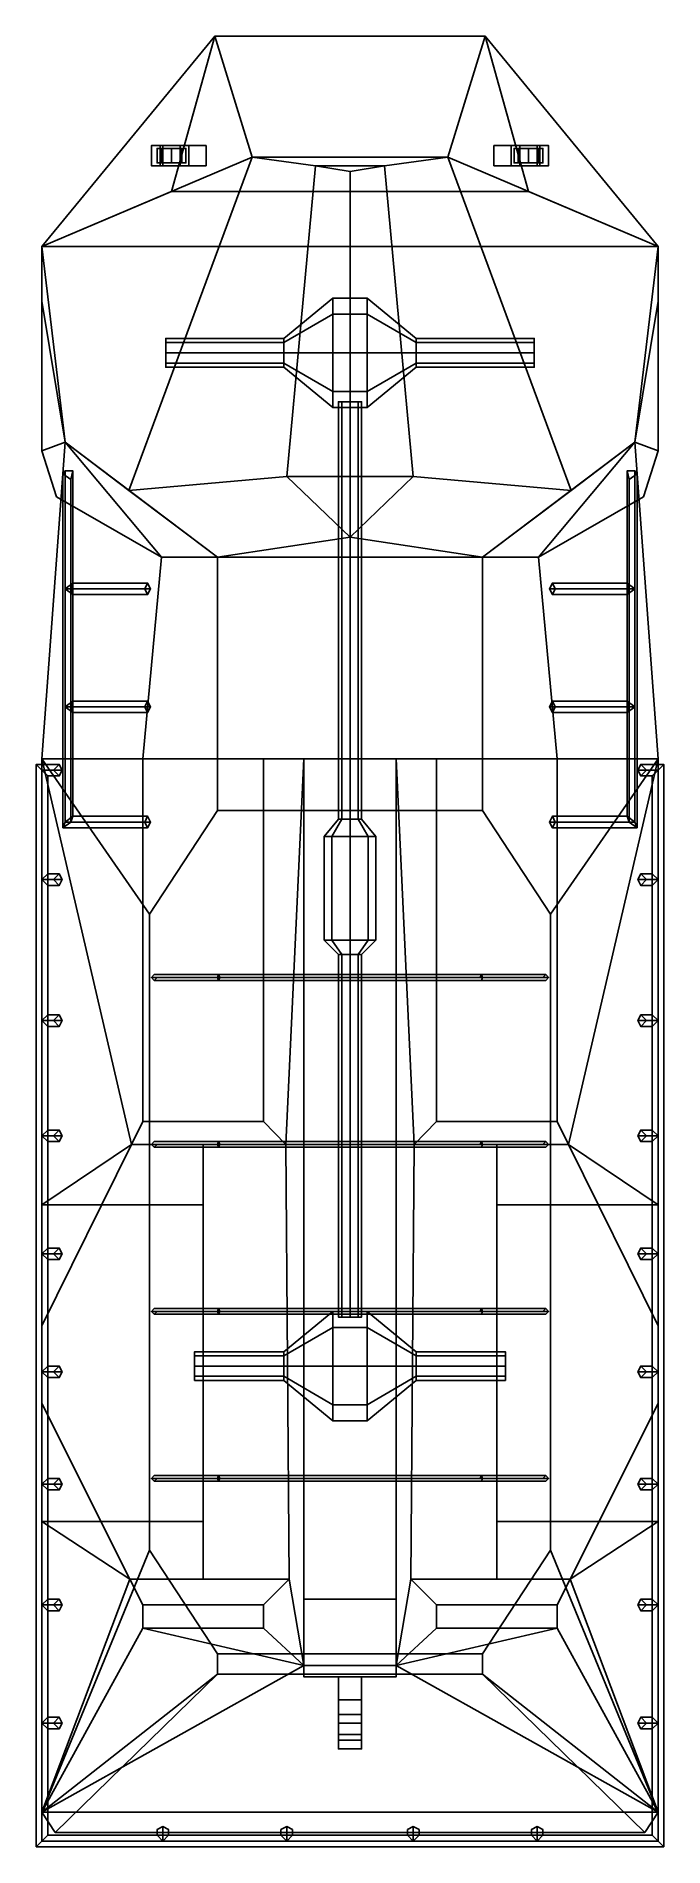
# Model space of a CAD drawing. Extents: x -1.09 to 1.09, y -3.43 to 2.86.
import ezdxf

# ---------------------------------------------------------------- set-up
doc = ezdxf.new("R2010")
doc.units = 0
doc.layers.get('0').update_dxf_attribs({"linetype": 'CONTINUOUS'})

msp = doc.modelspace()

# ---------------------------------------------------------------- linework, layer by layer
for points in [[(-1.07, 2.13, 0.69), (-1.07, 2.13, 0.69), (-0.34, 2.44, 1.55), (-0.47, 2.86, 0.81)], [(-0.62, 2.32, 0.42), (-1.07, 2.13, 0.64), (-1.07, 2.13, 0.69), (-0.47, 2.86, 0.81)], [(0.47, 2.86, 0.81), (0.62, 2.32, 0.42), (-0.62, 2.32, 0.42), (-0.47, 2.86, 0.81)], [(-0.47, 2.86, 0.81), (-0.34, 2.44, 1.55), (0.34, 2.44, 1.55), (0.47, 2.86, 0.81)], [(0.47, 2.86, 0.81), (0.34, 2.44, 1.55), (1.07, 2.13, 0.69)], [(1.07, 2.13, 0.69), (1.07, 2.13, 0.64), (0.62, 2.32, 0.42), (0.47, 2.86, 0.81)], [(-0.65, 2.41, 1.24), (-0.65, 2.48, 1.24), (-0.69, 2.48, 1.18), (-0.69, 2.41, 1.18)], [(-0.69, 2.41, 1.18), (-0.69, 2.48, 1.18), (-0.66, 2.48, 1.12), (-0.66, 2.41, 1.12)], [(-0.6554, 2.47, 1.2154), (-0.67, 2.47, 1.18), (-0.67, 2.42, 1.18), (-0.6554, 2.42, 1.2154)], [(-0.67, 2.47, 1.18), (-0.6554, 2.47, 1.1446), (-0.6554, 2.42, 1.1446), (-0.67, 2.42, 1.18)], [(-0.67, 2.47, 1.18), (-0.5846, 2.47, 1.1446), (-0.62, 2.47, 1.13), (-0.6554, 2.47, 1.1446)], [(-0.6554, 2.47, 1.2154), (-0.57, 2.47, 1.18), (-0.5846, 2.47, 1.1446), (-0.67, 2.47, 1.18)], [(-0.66, 2.41, 1.12), (-0.66, 2.48, 1.12), (-0.56, 2.48, 1.06), (-0.56, 2.41, 1.06)], [(-0.62, 2.47, 1.23), (-0.6554, 2.47, 1.2154), (-0.6554, 2.42, 1.2154), (-0.62, 2.42, 1.23)], [(-0.6554, 2.47, 1.1446), (-0.62, 2.47, 1.13), (-0.62, 2.42, 1.13), (-0.6554, 2.42, 1.1446)], [(-0.62, 2.47, 1.23), (-0.5846, 2.47, 1.2154), (-0.57, 2.47, 1.18), (-0.6554, 2.47, 1.2154)], [(-0.59, 2.41, 1.24), (-0.59, 2.48, 1.24), (-0.65, 2.48, 1.24), (-0.65, 2.41, 1.24)], [(-0.5846, 2.47, 1.2154), (-0.62, 2.47, 1.23), (-0.62, 2.42, 1.23), (-0.5846, 2.42, 1.2154)], [(-0.62, 2.47, 1.13), (-0.5846, 2.47, 1.1446), (-0.5846, 2.42, 1.1446), (-0.62, 2.42, 1.13)], [(-0.5, 2.41, 1.17), (-0.5, 2.48, 1.17), (-0.59, 2.48, 1.24), (-0.59, 2.41, 1.24)], [(-0.57, 2.47, 1.18), (-0.5846, 2.47, 1.2154), (-0.5846, 2.42, 1.2154), (-0.57, 2.42, 1.18)], [(-0.5846, 2.47, 1.1446), (-0.57, 2.47, 1.18), (-0.57, 2.42, 1.18), (-0.5846, 2.42, 1.1446)], [(0.5, 2.48, 1.17), (0.5, 2.41, 1.17), (0.59, 2.41, 1.24), (0.59, 2.48, 1.24)], [(0.66, 2.48, 1.12), (0.66, 2.41, 1.12), (0.56, 2.41, 1.06), (0.56, 2.48, 1.06)], [(0.5846, 2.47, 1.2154), (0.57, 2.47, 1.18), (0.57, 2.42, 1.18), (0.5846, 2.42, 1.2154)], [(0.57, 2.47, 1.18), (0.5846, 2.47, 1.1446), (0.5846, 2.42, 1.1446), (0.57, 2.42, 1.18)], [(0.57, 2.47, 1.18), (0.6554, 2.47, 1.1446), (0.62, 2.47, 1.13), (0.5846, 2.47, 1.1446)], [(0.5846, 2.47, 1.2154), (0.67, 2.47, 1.18), (0.6554, 2.47, 1.1446), (0.57, 2.47, 1.18)], [(0.62, 2.47, 1.23), (0.5846, 2.47, 1.2154), (0.5846, 2.42, 1.2154), (0.62, 2.42, 1.23)], [(0.5846, 2.47, 1.1446), (0.62, 2.47, 1.13), (0.62, 2.42, 1.13), (0.5846, 2.42, 1.1446)], [(0.62, 2.47, 1.23), (0.6554, 2.47, 1.2154), (0.67, 2.47, 1.18), (0.5846, 2.47, 1.2154)], [(0.59, 2.48, 1.24), (0.59, 2.41, 1.24), (0.65, 2.41, 1.24), (0.65, 2.48, 1.24)], [(0.6554, 2.47, 1.2154), (0.62, 2.47, 1.23), (0.62, 2.42, 1.23), (0.6554, 2.42, 1.2154)], [(0.62, 2.47, 1.13), (0.6554, 2.47, 1.1446), (0.6554, 2.42, 1.1446), (0.62, 2.42, 1.13)], [(0.65, 2.48, 1.24), (0.65, 2.41, 1.24), (0.69, 2.41, 1.18), (0.69, 2.48, 1.18)], [(0.67, 2.47, 1.18), (0.6554, 2.47, 1.2154), (0.6554, 2.42, 1.2154), (0.67, 2.42, 1.18)], [(0.6554, 2.47, 1.1446), (0.67, 2.47, 1.18), (0.67, 2.42, 1.18), (0.6554, 2.42, 1.1446)], [(0.69, 2.48, 1.18), (0.69, 2.41, 1.18), (0.66, 2.41, 1.12), (0.66, 2.48, 1.12)], [(-1.07, 2.13, 0.69), (-0.99, 1.45, 1.18), (-0.7677, 1.2823, 1.57), (-0.34, 2.44, 1.55)], [(-0.34, 2.44, 1.55), (-0.7677, 1.2823, 1.57), (-0.22, 1.33, 1.67), (-0.12, 2.41, 1.6)], [(-0.62, 2.42, 1.23), (-0.6554, 2.42, 1.2154), (-0.67, 2.42, 1.18), (-0.5846, 2.42, 1.2154)], [(-0.5846, 2.42, 1.2154), (-0.67, 2.42, 1.18), (-0.6554, 2.42, 1.1446), (-0.57, 2.42, 1.18)], [(-0.57, 2.42, 1.18), (-0.6554, 2.42, 1.1446), (-0.62, 2.42, 1.13), (-0.5846, 2.42, 1.1446)], [(-0.34, 2.44, 1.55), (-0.12, 2.41, 1.6), (0.12, 2.41, 1.6), (0.34, 2.44, 1.55)], [(-0.12, 2.41, 1.6), (-0.22, 1.33, 1.67), (0, 1.33, 1.73), (0, 2.39, 1.63)], [(-0.12, 2.41, 1.6), (0, 2.39, 1.63), (0, 2.39, 1.63), (0.12, 2.41, 1.6)], [(0, 1.33, 1.73), (0.22, 1.33, 1.67), (0.12, 2.41, 1.6), (0, 2.39, 1.63)], [(0.22, 1.33, 1.67), (0.7677, 1.2823, 1.57), (0.34, 2.44, 1.55), (0.12, 2.41, 1.6)], [(0.7677, 1.2823, 1.57), (0.99, 1.45, 1.18), (1.07, 2.13, 0.69), (0.34, 2.44, 1.55)], [(0.62, 2.42, 1.23), (0.5846, 2.42, 1.2154), (0.57, 2.42, 1.18), (0.6554, 2.42, 1.2154)], [(0.6554, 2.42, 1.2154), (0.57, 2.42, 1.18), (0.5846, 2.42, 1.1446), (0.67, 2.42, 1.18)], [(0.67, 2.42, 1.18), (0.5846, 2.42, 1.1446), (0.62, 2.42, 1.13), (0.6554, 2.42, 1.1446)], [(0.62, 2.32, 0.42), (1.07, 2.13, 0.64), (-1.07, 2.13, 0.64), (-0.62, 2.32, 0.42)], [(-1.07, 2.13, 0.69), (-1.07, 1.94, 0.76), (-0.99, 1.45, 1.18), (-1.07, 2.13, 0.69)], [(-1.07, 2.13, 0.69), (-1.07, 2.13, 0.64), (1.07, 2.13, 0.64), (1.07, 2.13, 0.69)], [(0.99, 1.45, 1.18), (1.07, 1.94, 0.76), (1.07, 2.13, 0.69)], [(-0.23, 1.7954, 0.3946), (-0.23, 1.81, 0.43), (-0.06, 1.95, 0.43), (-0.06, 1.8944, 0.2956)], [(-0.23, 1.81, 0.43), (-0.23, 1.7954, 0.4654), (-0.06, 1.8944, 0.5644), (-0.06, 1.95, 0.43)], [(0.06, 1.95, 0.43), (0.06, 1.8944, 0.2956), (-0.06, 1.8944, 0.2956), (-0.06, 1.95, 0.43)], [(0.06, 1.8944, 0.5644), (0.06, 1.95, 0.43), (-0.06, 1.95, 0.43), (-0.06, 1.8944, 0.5644)], [(0.23, 1.81, 0.43), (0.23, 1.7954, 0.3946), (0.06, 1.8944, 0.2956), (0.06, 1.95, 0.43)], [(0.23, 1.7954, 0.4654), (0.23, 1.81, 0.43), (0.06, 1.95, 0.43), (0.06, 1.8944, 0.5644)], [(-1.07, 1.94, 0.76), (-1.07, 1.42, 0.76), (-0.99, 1.45, 1.18), (-1.07, 1.94, 0.76)], [(-0.23, 1.7954, 0.4654), (-0.23, 1.76, 0.48), (-0.06, 1.76, 0.62), (-0.06, 1.8944, 0.5644)], [(-0.23, 1.76, 0.38), (-0.23, 1.7954, 0.3946), (-0.06, 1.8944, 0.2956), (-0.06, 1.76, 0.24)], [(0.06, 1.76, 0.62), (0.06, 1.8944, 0.5644), (-0.06, 1.8944, 0.5644), (-0.06, 1.76, 0.62)], [(0.06, 1.8944, 0.2956), (0.06, 1.76, 0.24), (-0.06, 1.76, 0.24), (-0.06, 1.8944, 0.2956)], [(0.23, 1.76, 0.48), (0.23, 1.7954, 0.4654), (0.06, 1.8944, 0.5644), (0.06, 1.76, 0.62)], [(0.23, 1.7954, 0.3946), (0.23, 1.76, 0.38), (0.06, 1.76, 0.24), (0.06, 1.8944, 0.2956)], [(0.99, 1.45, 1.18), (1.07, 1.42, 0.76), (1.07, 1.94, 0.76)], [(-0.23, 1.81, 0.43), (-0.23, 1.7954, 0.3946), (-0.64, 1.7954, 0.3946), (-0.64, 1.81, 0.43)], [(-0.23, 1.7954, 0.4654), (-0.23, 1.81, 0.43), (-0.64, 1.81, 0.43), (-0.64, 1.7954, 0.4654)], [(-0.23, 1.76, 0.48), (-0.23, 1.7954, 0.4654), (-0.64, 1.7954, 0.4654), (-0.64, 1.76, 0.48)], [(-0.23, 1.7954, 0.3946), (-0.23, 1.76, 0.38), (-0.64, 1.76, 0.38), (-0.64, 1.7954, 0.3946)], [(0.64, 1.7954, 0.4654), (0.64, 1.81, 0.43), (0.23, 1.81, 0.43), (0.23, 1.7954, 0.4654)], [(0.64, 1.81, 0.43), (0.64, 1.7954, 0.3946), (0.23, 1.7954, 0.3946), (0.23, 1.81, 0.43)], [(0.64, 1.76, 0.48), (0.64, 1.7954, 0.4654), (0.23, 1.7954, 0.4654), (0.23, 1.76, 0.48)], [(0.64, 1.7954, 0.3946), (0.64, 1.76, 0.38), (0.23, 1.76, 0.38), (0.23, 1.7954, 0.3946)], [(-0.23, 1.7246, 0.4654), (-0.23, 1.76, 0.48), (-0.64, 1.76, 0.48), (-0.64, 1.7246, 0.4654)], [(-0.23, 1.76, 0.38), (-0.23, 1.7246, 0.3946), (-0.64, 1.7246, 0.3946), (-0.64, 1.76, 0.38)], [(-0.23, 1.7246, 0.3946), (-0.23, 1.71, 0.43), (-0.64, 1.71, 0.43), (-0.64, 1.7246, 0.3946)], [(-0.23, 1.71, 0.43), (-0.23, 1.7246, 0.4654), (-0.64, 1.7246, 0.4654), (-0.64, 1.71, 0.43)], [(-0.23, 1.76, 0.48), (-0.23, 1.7246, 0.4654), (-0.06, 1.6256, 0.5644), (-0.06, 1.76, 0.62)], [(-0.23, 1.7246, 0.3946), (-0.23, 1.76, 0.38), (-0.06, 1.76, 0.24), (-0.06, 1.6256, 0.2956)], [(-0.23, 1.71, 0.43), (-0.23, 1.7246, 0.3946), (-0.06, 1.6256, 0.2956), (-0.06, 1.57, 0.43)], [(-0.23, 1.7246, 0.4654), (-0.23, 1.71, 0.43), (-0.06, 1.57, 0.43), (-0.06, 1.6256, 0.5644)], [(0.06, 1.6256, 0.5644), (0.06, 1.76, 0.62), (-0.06, 1.76, 0.62), (-0.06, 1.6256, 0.5644)], [(0.06, 1.76, 0.24), (0.06, 1.6256, 0.2956), (-0.06, 1.6256, 0.2956), (-0.06, 1.76, 0.24)], [(0.23, 1.7246, 0.4654), (0.23, 1.76, 0.48), (0.06, 1.76, 0.62), (0.06, 1.6256, 0.5644)], [(0.23, 1.76, 0.38), (0.23, 1.7246, 0.3946), (0.06, 1.6256, 0.2956), (0.06, 1.76, 0.24)], [(0.23, 1.7246, 0.3946), (0.23, 1.71, 0.43), (0.06, 1.57, 0.43), (0.06, 1.6256, 0.2956)], [(0.23, 1.71, 0.43), (0.23, 1.7246, 0.4654), (0.06, 1.6256, 0.5644), (0.06, 1.57, 0.43)], [(0.64, 1.7246, 0.4654), (0.64, 1.76, 0.48), (0.23, 1.76, 0.48), (0.23, 1.7246, 0.4654)], [(0.64, 1.76, 0.38), (0.64, 1.7246, 0.3946), (0.23, 1.7246, 0.3946), (0.23, 1.76, 0.38)], [(0.64, 1.71, 0.43), (0.64, 1.7246, 0.4654), (0.23, 1.7246, 0.4654), (0.23, 1.71, 0.43)], [(0.64, 1.7246, 0.3946), (0.64, 1.71, 0.43), (0.23, 1.71, 0.43), (0.23, 1.7246, 0.3946)], [(0.06, 1.6256, 0.2956), (0.06, 1.57, 0.43), (-0.06, 1.57, 0.43), (-0.06, 1.6256, 0.2956)], [(0.06, 1.57, 0.43), (0.06, 1.6256, 0.5644), (-0.06, 1.6256, 0.5644), (-0.06, 1.57, 0.43)], [(-0.04, 0.14, 0.52), (-0.0283, 0.14, 0.5483), (-0.0283, 1.59, 0.4583), (-0.04, 1.59, 0.43)], [(-0.0283, 0.14, 0.4917), (-0.04, 0.14, 0.52), (-0.04, 1.59, 0.43), (-0.0283, 1.59, 0.4017)], [(-0.0283, 0.14, 0.5483), (0, 0.14, 0.56), (0, 1.59, 0.47), (-0.0283, 1.59, 0.4583)], [(0, 0.14, 0.48), (-0.0283, 0.14, 0.4917), (-0.0283, 1.59, 0.4017), (0, 1.59, 0.39)], [(0, 0.14, 0.56), (0.0283, 0.14, 0.5483), (0.0283, 1.59, 0.4583), (0, 1.59, 0.47)], [(0.0283, 0.14, 0.4917), (0, 0.14, 0.48), (0, 1.59, 0.39), (0.0283, 1.59, 0.4017)], [(0.0283, 0.14, 0.5483), (0.04, 0.14, 0.52), (0.04, 1.59, 0.43), (0.0283, 1.59, 0.4583)], [(0.04, 0.14, 0.52), (0.0283, 0.14, 0.4917), (0.0283, 1.59, 0.4017), (0.04, 1.59, 0.43)], [(-0.6552, 1.05, 0.54), (-0.72, 0.35, 0.64), (-1.07, 0.35, 1.18), (-0.99, 1.45, 1.18)], [(-0.99, 1.45, 1.18), (-1.07, 0.35, 1.18), (-0.46, 0.35, 2.11), (-0.46, 1.05, 2.11)], [(-1.02, 1.26, 0.54), (-0.6552, 1.05, 0.54), (-0.99, 1.45, 1.18), (-1.07, 1.42, 0.76)], [(0.46, 0.35, 2.11), (1.07, 0.35, 1.18), (0.99, 1.45, 1.18), (0.46, 1.05, 2.11)], [(1.07, 0.35, 1.18), (0.72, 0.35, 0.64), (0.6552, 1.05, 0.54), (0.99, 1.45, 1.18)], [(0.99, 1.45, 1.18), (0.6552, 1.05, 0.54), (1.02, 1.26, 0.54), (1.07, 1.42, 0.76)], [(-0.99, 1.35, 0.7173), (-0.9973, 1.34, 0.69), (-0.9973, 0.11, 0.69), (-0.99, 0.13, 0.7173)], [(-0.9973, 1.34, 0.69), (-0.97, 1.32, 0.6827), (-0.97, 0.13, 0.6827), (-0.9973, 0.11, 0.69)], [(-0.9627, 1.35, 0.71), (-0.99, 1.35, 0.7173), (-0.99, 0.13, 0.7173), (-0.9627, 0.15, 0.71)], [(-0.97, 1.32, 0.6827), (-0.9627, 1.35, 0.71), (-0.9627, 0.15, 0.71), (-0.97, 0.13, 0.6827)], [(-0.7677, 1.2823, 1.57), (-0.46, 1.05, 2.11), (0, 1.12, 2.11), (-0.22, 1.33, 1.67)], [(-0.22, 1.33, 1.67), (0, 1.12, 2.11), (0, 1.12, 2.11), (0, 1.33, 1.73)], [(0, 1.12, 2.11), (0.46, 1.05, 2.11), (0.7677, 1.2823, 1.57), (0.22, 1.33, 1.67)], [(0, 1.12, 2.11), (0, 1.12, 2.11), (0.22, 1.33, 1.67), (0, 1.33, 1.73)], [(0.99, 1.35, 0.7173), (0.9627, 1.35, 0.71), (0.9627, 0.15, 0.71), (0.99, 0.13, 0.7173)], [(0.9627, 1.35, 0.71), (0.97, 1.32, 0.6827), (0.97, 0.13, 0.6827), (0.9627, 0.15, 0.71)], [(0.97, 1.32, 0.6827), (0.9973, 1.34, 0.69), (0.9973, 0.11, 0.69), (0.97, 0.13, 0.6827)], [(0.9973, 1.34, 0.69), (0.99, 1.35, 0.7173), (0.99, 0.13, 0.7173), (0.9973, 0.11, 0.69)], [(0, 1.12, 2.11), (-0.46, 1.05, 2.11), (0.46, 1.05, 2.11), (0, 1.12, 2.11)], [(0.6552, 1.05, 0.54), (0.72, 0.35, 0.64), (-0.72, 0.35, 0.64), (-0.6552, 1.05, 0.54)], [(-0.46, 1.05, 2.11), (-0.46, 0.35, 2.11), (0.46, 0.35, 2.11), (0.46, 1.05, 2.11)], [(-0.7129, 0.94, 0.8773), (-0.7029, 0.96, 0.86), (-0.9627, 0.96, 0.71), (-0.99, 0.94, 0.7173)], [(-0.7029, 0.96, 0.86), (-0.6929, 0.94, 0.8427), (-0.97, 0.94, 0.6827), (-0.9627, 0.96, 0.71)], [(0.6929, 0.94, 0.8427), (0.7029, 0.96, 0.86), (0.9627, 0.96, 0.71), (0.97, 0.94, 0.6827)], [(0.7029, 0.96, 0.86), (0.7129, 0.94, 0.8773), (0.99, 0.94, 0.7173), (0.9627, 0.96, 0.71)], [(-0.7029, 0.92, 0.86), (-0.7129, 0.94, 0.8773), (-0.99, 0.94, 0.7173), (-0.9627, 0.92, 0.71)], [(-0.6929, 0.94, 0.8427), (-0.7029, 0.92, 0.86), (-0.9627, 0.92, 0.71), (-0.97, 0.94, 0.6827)], [(0.7029, 0.92, 0.86), (0.6929, 0.94, 0.8427), (0.97, 0.94, 0.6827), (0.9627, 0.92, 0.71)], [(0.7129, 0.94, 0.8773), (0.7029, 0.92, 0.86), (0.9627, 0.92, 0.71), (0.99, 0.94, 0.7173)], [(-0.7129, 0.53, 0.8773), (-0.7029, 0.55, 0.86), (-0.9627, 0.55, 0.71), (-0.99, 0.53, 0.7173)], [(-0.7029, 0.51, 0.86), (-0.7129, 0.53, 0.8773), (-0.99, 0.53, 0.7173), (-0.9627, 0.51, 0.71)], [(-0.7029, 0.55, 0.86), (-0.6929, 0.53, 0.8427), (-0.97, 0.53, 0.6827), (-0.9627, 0.55, 0.71)], [(-0.6929, 0.53, 0.8427), (-0.7029, 0.51, 0.86), (-0.9627, 0.51, 0.71), (-0.97, 0.53, 0.6827)], [(0.6929, 0.53, 0.8427), (0.7029, 0.55, 0.86), (0.9627, 0.55, 0.71), (0.97, 0.53, 0.6827)], [(0.7029, 0.51, 0.86), (0.6929, 0.53, 0.8427), (0.97, 0.53, 0.6827), (0.9627, 0.51, 0.71)], [(0.7029, 0.55, 0.86), (0.7129, 0.53, 0.8773), (0.99, 0.53, 0.7173), (0.9627, 0.55, 0.71)], [(0.7129, 0.53, 0.8773), (0.7029, 0.51, 0.86), (0.9627, 0.51, 0.71), (0.99, 0.53, 0.7173)], [(-1.07, 0.31, 1.28), (-1.09, 0.33, 1.26), (-1.09, -3.43, 1.26), (-1.07, -3.41, 1.28)], [(-1.09, 0.33, 1.26), (-1.07, 0.31, 1.24), (-1.07, -3.41, 1.24), (-1.09, -3.43, 1.26)], [(-1.09, 0.33, 1.26), (-1.07, 0.31, 1.28), (-1, 0.31, 1.28), (-1.01, 0.33, 1.26)], [(-1.07, 0.31, 1.24), (-1.09, 0.33, 1.26), (-1.01, 0.33, 1.26), (-1.03, 0.31, 1.24)], [(-0.72, 0.35, 0.64), (-0.72, -0.91, 0.64), (-0.7594, -0.99, 0.7008), (-1.07, 0.35, 1.18)], [(-0.7594, -0.99, 0.7008), (-0.7594, -0.99, 0.7008), (-1.07, -1.62, 1.18), (-1.07, 0.35, 1.18)], [(-1.07, 0.35, 1.18), (-1.07, -3.31, 1.18), (-0.6961, -2.4, 1.75), (-0.6961, -0.19, 1.75)], [(-1.07, 0.35, 1.18), (-0.6961, -0.19, 1.75), (-0.46, 0.17, 2.11), (-0.46, 0.35, 2.11)], [(-0.3, 0.35, 0.64), (-0.3, -0.91, 0.64), (-0.72, -0.91, 0.64), (-0.72, 0.35, 0.64)], [(-0.46, 0.35, 2.11), (-0.46, 0.17, 2.11), (0.46, 0.17, 2.11), (0.46, 0.35, 2.11)], [(-0.16, 0.35, 0.75), (-0.2226, -0.99, 0.7008), (-0.3, -0.91, 0.64), (-0.3, 0.35, 0.64)], [(-0.16, 0.35, 0.75), (-0.16, -2.8004, 0.75), (-0.2116, -2.5, 0.7094), (-0.2226, -0.99, 0.7008)], [(0.16, 0.35, 0.75), (0.16, -2.8004, 0.75), (-0.16, -2.8004, 0.75), (-0.16, 0.35, 0.75)], [(0.3, 0.35, 0.64), (0.3, -0.91, 0.64), (0.2226, -0.99, 0.7008), (0.16, 0.35, 0.75)], [(0.2226, -0.99, 0.7008), (0.2116, -2.5, 0.7094), (0.16, -2.8004, 0.75), (0.16, 0.35, 0.75)], [(0.72, 0.35, 0.64), (0.72, -0.91, 0.64), (0.3, -0.91, 0.64), (0.3, 0.35, 0.64)], [(0.46, 0.17, 2.11), (0.6961, -0.19, 1.75), (1.07, 0.35, 1.18), (0.46, 0.35, 2.11)], [(0.6961, -2.4, 1.75), (1.07, -3.31, 1.18), (1.07, 0.35, 1.18), (0.6961, -0.19, 1.75)], [(0.7594, -0.99, 0.7008), (0.72, -0.91, 0.64), (0.72, 0.35, 0.64), (1.07, 0.35, 1.18)], [(1.07, -1.62, 1.18), (0.7594, -0.99, 0.7008), (0.7594, -0.99, 0.7008), (1.07, 0.35, 1.18)], [(1.07, 0.31, 1.28), (1.09, 0.33, 1.26), (1.01, 0.33, 1.26), (1, 0.31, 1.28)], [(1.09, 0.33, 1.26), (1.07, 0.31, 1.24), (1.03, 0.31, 1.24), (1.01, 0.33, 1.26)], [(1.09, 0.33, 1.26), (1.07, 0.31, 1.28), (1.07, -3.41, 1.28), (1.09, -3.43, 1.26)], [(1.07, 0.31, 1.24), (1.09, 0.33, 1.26), (1.09, -3.43, 1.26), (1.07, -3.41, 1.24)], [(-1.05, 0.29, 1.26), (-1.07, 0.31, 1.28), (-1.07, -3.41, 1.28), (-1.05, -3.39, 1.26)], [(-1.07, 0.31, 1.24), (-1.05, 0.29, 1.26), (-1.05, -3.39, 1.26), (-1.07, -3.41, 1.24)], [(-1.07, 0.31, 1.28), (-1.05, 0.29, 1.26), (-1.01, 0.29, 1.26), (-1, 0.31, 1.28)], [(-1.05, 0.29, 1.26), (-1.07, 0.31, 1.24), (-1.03, 0.31, 1.24), (-1.01, 0.29, 1.26)], [(1.05, 0.29, 1.26), (1.07, 0.31, 1.28), (1, 0.31, 1.28), (1.01, 0.29, 1.26)], [(1.07, 0.31, 1.24), (1.05, 0.29, 1.26), (1.01, 0.29, 1.26), (1.03, 0.31, 1.24)], [(1.07, 0.31, 1.28), (1.05, 0.29, 1.26), (1.05, -3.39, 1.26), (1.07, -3.41, 1.28)], [(1.05, 0.29, 1.26), (1.07, 0.31, 1.24), (1.07, -3.41, 1.24), (1.05, -3.39, 1.26)], [(-0.6929, 0.13, 0.8427), (-0.7029, 0.11, 0.86), (-0.9973, 0.11, 0.69), (-0.97, 0.13, 0.6827)], [(-0.7029, 0.11, 0.86), (-0.7129, 0.13, 0.8773), (-0.99, 0.13, 0.7173), (-0.9973, 0.11, 0.69)], [(-0.7129, 0.13, 0.8773), (-0.7029, 0.15, 0.86), (-0.9627, 0.15, 0.71), (-0.99, 0.13, 0.7173)], [(-0.7029, 0.15, 0.86), (-0.6929, 0.13, 0.8427), (-0.97, 0.13, 0.6827), (-0.9627, 0.15, 0.71)], [(-0.0283, 0.14, 0.5483), (-0.04, 0.14, 0.52), (-0.09, 0.08, 0.52), (-0.0636, 0.08, 0.5836)], [(-0.04, 0.14, 0.52), (-0.0283, 0.14, 0.4917), (-0.0636, 0.08, 0.4564), (-0.09, 0.08, 0.52)], [(0, 0.14, 0.56), (-0.0283, 0.14, 0.5483), (-0.0636, 0.08, 0.5836), (0, 0.08, 0.61)], [(-0.0283, 0.14, 0.4917), (0, 0.14, 0.48), (0, 0.08, 0.43), (-0.0636, 0.08, 0.4564)], [(0.0283, 0.14, 0.5483), (0, 0.14, 0.56), (0, 0.08, 0.61), (0.0636, 0.08, 0.5836)], [(0, 0.14, 0.48), (0.0283, 0.14, 0.4917), (0.0636, 0.08, 0.4564), (0, 0.08, 0.43)], [(0.04, 0.14, 0.52), (0.0283, 0.14, 0.5483), (0.0636, 0.08, 0.5836), (0.09, 0.08, 0.52)], [(0.0283, 0.14, 0.4917), (0.04, 0.14, 0.52), (0.09, 0.08, 0.52), (0.0636, 0.08, 0.4564)], [(0.6929, 0.13, 0.8427), (0.7029, 0.15, 0.86), (0.9627, 0.15, 0.71), (0.97, 0.13, 0.6827)], [(0.7029, 0.11, 0.86), (0.6929, 0.13, 0.8427), (0.97, 0.13, 0.6827), (0.9973, 0.11, 0.69)], [(0.7029, 0.15, 0.86), (0.7129, 0.13, 0.8773), (0.99, 0.13, 0.7173), (0.9627, 0.15, 0.71)], [(0.7129, 0.13, 0.8773), (0.7029, 0.11, 0.86), (0.9973, 0.11, 0.69), (0.99, 0.13, 0.7173)], [(-0.0636, 0.08, 0.5836), (-0.09, 0.08, 0.52), (-0.09, -0.28, 0.52), (-0.0636, -0.28, 0.5836)], [(-0.09, 0.08, 0.52), (-0.0636, 0.08, 0.4564), (-0.0636, -0.28, 0.4564), (-0.09, -0.28, 0.52)], [(0, 0.08, 0.61), (-0.0636, 0.08, 0.5836), (-0.0636, -0.28, 0.5836), (0, -0.28, 0.61)], [(-0.0636, 0.08, 0.4564), (0, 0.08, 0.43), (0, -0.28, 0.43), (-0.0636, -0.28, 0.4564)], [(0.0636, 0.08, 0.5836), (0, 0.08, 0.61), (0, -0.28, 0.61), (0.0636, -0.28, 0.5836)], [(0, 0.08, 0.43), (0.0636, 0.08, 0.4564), (0.0636, -0.28, 0.4564), (0, -0.28, 0.43)], [(0.09, 0.08, 0.52), (0.0636, 0.08, 0.5836), (0.0636, -0.28, 0.5836), (0.09, -0.28, 0.52)], [(0.0636, 0.08, 0.4564), (0.09, 0.08, 0.52), (0.09, -0.28, 0.52), (0.0636, -0.28, 0.4564)], [(-1.05, -0.05, 1.26), (-1.07, -0.07, 1.28), (-1, -0.07, 1.28), (-1.01, -0.05, 1.26)], [(-1.07, -0.07, 1.24), (-1.05, -0.05, 1.26), (-1.01, -0.05, 1.26), (-1.03, -0.07, 1.24)], [(1.07, -0.07, 1.28), (1.05, -0.05, 1.26), (1.01, -0.05, 1.26), (1, -0.07, 1.28)], [(1.05, -0.05, 1.26), (1.07, -0.07, 1.24), (1.03, -0.07, 1.24), (1.01, -0.05, 1.26)], [(-1.07, -0.07, 1.28), (-1.05, -0.09, 1.26), (-1.01, -0.09, 1.26), (-1, -0.07, 1.28)], [(-1.05, -0.09, 1.26), (-1.07, -0.07, 1.24), (-1.03, -0.07, 1.24), (-1.01, -0.09, 1.26)], [(1.05, -0.09, 1.26), (1.07, -0.07, 1.28), (1, -0.07, 1.28), (1.01, -0.09, 1.26)], [(1.07, -0.07, 1.24), (1.05, -0.09, 1.26), (1.01, -0.09, 1.26), (1.03, -0.07, 1.24)], [(-0.0283, -0.33, 0.4917), (-0.04, -0.33, 0.52), (-0.09, -0.28, 0.52), (-0.0636, -0.28, 0.4564)], [(-0.04, -0.33, 0.52), (-0.0283, -0.33, 0.5483), (-0.0636, -0.28, 0.5836), (-0.09, -0.28, 0.52)], [(0, -0.33, 0.48), (-0.0283, -0.33, 0.4917), (-0.0636, -0.28, 0.4564), (0, -0.28, 0.43)], [(-0.0283, -0.33, 0.5483), (0, -0.33, 0.56), (0, -0.28, 0.61), (-0.0636, -0.28, 0.5836)], [(0.0283, -0.33, 0.4917), (0, -0.33, 0.48), (0, -0.28, 0.43), (0.0636, -0.28, 0.4564)], [(0, -0.33, 0.56), (0.0283, -0.33, 0.5483), (0.0636, -0.28, 0.5836), (0, -0.28, 0.61)], [(0.04, -0.33, 0.52), (0.0283, -0.33, 0.4917), (0.0636, -0.28, 0.4564), (0.09, -0.28, 0.52)], [(0.0283, -0.33, 0.5483), (0.04, -0.33, 0.52), (0.09, -0.28, 0.52), (0.0636, -0.28, 0.5836)], [(-0.0283, -0.33, 0.5483), (-0.04, -0.33, 0.52), (-0.04, -1.59, 0.43), (-0.0283, -1.59, 0.4583)], [(-0.04, -0.33, 0.52), (-0.0283, -0.33, 0.4917), (-0.0283, -1.59, 0.4017), (-0.04, -1.59, 0.43)], [(0, -0.33, 0.56), (-0.0283, -0.33, 0.5483), (-0.0283, -1.59, 0.4583), (0, -1.59, 0.47)], [(-0.0283, -0.33, 0.4917), (0, -0.33, 0.48), (0, -1.59, 0.39), (-0.0283, -1.59, 0.4017)], [(0.0283, -0.33, 0.5483), (0, -0.33, 0.56), (0, -1.59, 0.47), (0.0283, -1.59, 0.4583)], [(0, -0.33, 0.48), (0.0283, -0.33, 0.4917), (0.0283, -1.59, 0.4017), (0, -1.59, 0.39)], [(0.04, -0.33, 0.52), (0.0283, -0.33, 0.5483), (0.0283, -1.59, 0.4583), (0.04, -1.59, 0.43)], [(0.0283, -0.33, 0.4917), (0.04, -0.33, 0.52), (0.04, -1.59, 0.43), (0.0283, -1.59, 0.4017)], [(-1.05, -0.54, 1.26), (-1.07, -0.56, 1.28), (-1, -0.56, 1.28), (-1.01, -0.54, 1.26)], [(-1.07, -0.56, 1.24), (-1.05, -0.54, 1.26), (-1.01, -0.54, 1.26), (-1.03, -0.56, 1.24)], [(-1.07, -0.56, 1.28), (-1.05, -0.58, 1.26), (-1.01, -0.58, 1.26), (-1, -0.56, 1.28)], [(-1.05, -0.58, 1.26), (-1.07, -0.56, 1.24), (-1.03, -0.56, 1.24), (-1.01, -0.58, 1.26)], [(1.07, -0.56, 1.28), (1.05, -0.54, 1.26), (1.01, -0.54, 1.26), (1, -0.56, 1.28)], [(1.05, -0.58, 1.26), (1.07, -0.56, 1.28), (1, -0.56, 1.28), (1.01, -0.58, 1.26)], [(1.05, -0.54, 1.26), (1.07, -0.56, 1.24), (1.03, -0.56, 1.24), (1.01, -0.54, 1.26)], [(1.07, -0.56, 1.24), (1.05, -0.58, 1.26), (1.01, -0.58, 1.26), (1.03, -0.56, 1.24)], [(-1.05, -0.94, 1.26), (-1.07, -0.96, 1.28), (-1, -0.96, 1.28), (-1.01, -0.94, 1.26)], [(-1.07, -0.96, 1.24), (-1.05, -0.94, 1.26), (-1.01, -0.94, 1.26), (-1.03, -0.96, 1.24)], [(-0.7594, -0.99, 0.7008), (-0.72, -0.91, 0.64), (-0.3, -0.91, 0.64), (-0.2226, -0.99, 0.7008)], [(0.2226, -0.99, 0.7008), (0.3, -0.91, 0.64), (0.72, -0.91, 0.64), (0.7594, -0.99, 0.7008)], [(1.07, -0.96, 1.28), (1.05, -0.94, 1.26), (1.01, -0.94, 1.26), (1, -0.96, 1.28)], [(1.05, -0.94, 1.26), (1.07, -0.96, 1.24), (1.03, -0.96, 1.24), (1.01, -0.94, 1.26)], [(-1.07, -0.96, 1.28), (-1.05, -0.98, 1.26), (-1.01, -0.98, 1.26), (-1, -0.96, 1.28)], [(-1.05, -0.98, 1.26), (-1.07, -0.96, 1.24), (-1.03, -0.96, 1.24), (-1.01, -0.98, 1.26)], [(-0.7594, -0.99, 0.7008), (-1.07, -1.2, 0.49), (-1.07, -1.62, 1.18)], [(-0.51, -0.99, 0.7008), (-0.51, -1.2, 0.49), (-1.07, -1.2, 0.49), (-0.7594, -0.99, 0.7008)], [(-0.2226, -0.99, 0.7008), (-0.2116, -2.5, 0.7094), (-0.51, -2.5, 0.7095), (-0.51, -0.99, 0.7008)], [(0.51, -0.99, 0.7008), (0.51, -2.5, 0.7094), (0.2116, -2.5, 0.7094), (0.2226, -0.99, 0.7008)], [(0.7594, -0.99, 0.7008), (1.07, -1.2, 0.49), (0.51, -1.2, 0.49), (0.51, -0.99, 0.7008)], [(1.07, -1.62, 1.18), (1.07, -1.2, 0.49), (0.7594, -0.99, 0.7008), (1.07, -1.62, 1.18)], [(1.05, -0.98, 1.26), (1.07, -0.96, 1.28), (1, -0.96, 1.28), (1.01, -0.98, 1.26)], [(1.07, -0.96, 1.24), (1.05, -0.98, 1.26), (1.01, -0.98, 1.26), (1.03, -0.96, 1.24)], [(-1.07, -1.2, 0.49), (-1.07, -2.3, 0.49), (-1.07, -1.89, 1.18), (-1.07, -1.62, 1.18)], [(1.07, -1.89, 1.18), (1.07, -2.3, 0.49), (1.07, -1.2, 0.49), (1.07, -1.62, 1.18)], [(-1.07, -1.37, 1.24), (-1.05, -1.35, 1.26), (-1.01, -1.35, 1.26), (-1.03, -1.37, 1.24)], [(-1.05, -1.35, 1.26), (-1.07, -1.37, 1.28), (-1, -1.37, 1.28), (-1.01, -1.35, 1.26)], [(-1.05, -1.39, 1.26), (-1.07, -1.37, 1.24), (-1.03, -1.37, 1.24), (-1.01, -1.39, 1.26)], [(-1.07, -1.37, 1.28), (-1.05, -1.39, 1.26), (-1.01, -1.39, 1.26), (-1, -1.37, 1.28)], [(1.07, -1.37, 1.28), (1.05, -1.35, 1.26), (1.01, -1.35, 1.26), (1, -1.37, 1.28)], [(1.05, -1.39, 1.26), (1.07, -1.37, 1.28), (1, -1.37, 1.28), (1.01, -1.39, 1.26)], [(1.05, -1.35, 1.26), (1.07, -1.37, 1.24), (1.03, -1.37, 1.24), (1.01, -1.35, 1.26)], [(1.07, -1.37, 1.24), (1.05, -1.39, 1.26), (1.01, -1.39, 1.26), (1.03, -1.37, 1.24)], [(-0.23, -1.71, 0.43), (-0.23, -1.7246, 0.4654), (-0.06, -1.6256, 0.5644), (-0.06, -1.57, 0.43)], [(-0.23, -1.7246, 0.3946), (-0.23, -1.71, 0.43), (-0.06, -1.57, 0.43), (-0.06, -1.6256, 0.2956)], [(0.06, -1.6256, 0.5644), (0.06, -1.57, 0.43), (-0.06, -1.57, 0.43), (-0.06, -1.6256, 0.5644)], [(0.06, -1.57, 0.43), (0.06, -1.6256, 0.2956), (-0.06, -1.6256, 0.2956), (-0.06, -1.57, 0.43)], [(0.23, -1.7246, 0.4654), (0.23, -1.71, 0.43), (0.06, -1.57, 0.43), (0.06, -1.6256, 0.5644)], [(0.23, -1.71, 0.43), (0.23, -1.7246, 0.3946), (0.06, -1.6256, 0.2956), (0.06, -1.57, 0.43)], [(-0.23, -1.7246, 0.4654), (-0.23, -1.76, 0.48), (-0.06, -1.76, 0.62), (-0.06, -1.6256, 0.5644)], [(-0.23, -1.76, 0.38), (-0.23, -1.7246, 0.3946), (-0.06, -1.6256, 0.2956), (-0.06, -1.76, 0.24)], [(0.06, -1.76, 0.62), (0.06, -1.6256, 0.5644), (-0.06, -1.6256, 0.5644), (-0.06, -1.76, 0.62)], [(0.06, -1.6256, 0.2956), (0.06, -1.76, 0.24), (-0.06, -1.76, 0.24), (-0.06, -1.6256, 0.2956)], [(0.23, -1.76, 0.48), (0.23, -1.7246, 0.4654), (0.06, -1.6256, 0.5644), (0.06, -1.76, 0.62)], [(0.23, -1.7246, 0.3946), (0.23, -1.76, 0.38), (0.06, -1.76, 0.24), (0.06, -1.6256, 0.2956)], [(-1.05, -1.76, 1.26), (-1.07, -1.78, 1.28), (-1, -1.78, 1.28), (-1.01, -1.76, 1.26)], [(-1.07, -1.78, 1.24), (-1.05, -1.76, 1.26), (-1.01, -1.76, 1.26), (-1.03, -1.78, 1.24)], [(-0.23, -1.7246, 0.4654), (-0.23, -1.71, 0.43), (-0.54, -1.71, 0.43), (-0.54, -1.7246, 0.4654)], [(-0.23, -1.71, 0.43), (-0.23, -1.7246, 0.3946), (-0.54, -1.7246, 0.3946), (-0.54, -1.71, 0.43)], [(-0.23, -1.76, 0.48), (-0.23, -1.7246, 0.4654), (-0.54, -1.7246, 0.4654), (-0.54, -1.76, 0.48)], [(-0.23, -1.7246, 0.3946), (-0.23, -1.76, 0.38), (-0.54, -1.76, 0.38), (-0.54, -1.7246, 0.3946)], [(-0.23, -1.7954, 0.4654), (-0.23, -1.76, 0.48), (-0.54, -1.76, 0.48), (-0.54, -1.7954, 0.4654)], [(-0.23, -1.76, 0.38), (-0.23, -1.7954, 0.3946), (-0.54, -1.7954, 0.3946), (-0.54, -1.76, 0.38)], [(-0.23, -1.76, 0.48), (-0.23, -1.7954, 0.4654), (-0.06, -1.8944, 0.5644), (-0.06, -1.76, 0.62)], [(-0.23, -1.7954, 0.3946), (-0.23, -1.76, 0.38), (-0.06, -1.76, 0.24), (-0.06, -1.8944, 0.2956)], [(0.06, -1.8944, 0.5644), (0.06, -1.76, 0.62), (-0.06, -1.76, 0.62), (-0.06, -1.8944, 0.5644)], [(0.06, -1.76, 0.24), (0.06, -1.8944, 0.2956), (-0.06, -1.8944, 0.2956), (-0.06, -1.76, 0.24)], [(0.23, -1.7954, 0.4654), (0.23, -1.76, 0.48), (0.06, -1.76, 0.62), (0.06, -1.8944, 0.5644)], [(0.23, -1.76, 0.38), (0.23, -1.7954, 0.3946), (0.06, -1.8944, 0.2956), (0.06, -1.76, 0.24)], [(0.23, -1.71, 0.43), (0.23, -1.7246, 0.4654), (0.54, -1.7246, 0.4654), (0.54, -1.71, 0.43)], [(0.23, -1.7246, 0.3946), (0.23, -1.71, 0.43), (0.54, -1.71, 0.43), (0.54, -1.7246, 0.3946)], [(0.23, -1.7246, 0.4654), (0.23, -1.76, 0.48), (0.54, -1.76, 0.48), (0.54, -1.7246, 0.4654)], [(0.23, -1.76, 0.38), (0.23, -1.7246, 0.3946), (0.54, -1.7246, 0.3946), (0.54, -1.76, 0.38)], [(0.23, -1.76, 0.48), (0.23, -1.7954, 0.4654), (0.54, -1.7954, 0.4654), (0.54, -1.76, 0.48)], [(0.23, -1.7954, 0.3946), (0.23, -1.76, 0.38), (0.54, -1.76, 0.38), (0.54, -1.7954, 0.3946)], [(1.07, -1.78, 1.28), (1.05, -1.76, 1.26), (1.01, -1.76, 1.26), (1, -1.78, 1.28)], [(1.05, -1.76, 1.26), (1.07, -1.78, 1.24), (1.03, -1.78, 1.24), (1.01, -1.76, 1.26)], [(-1.07, -1.78, 1.28), (-1.05, -1.8, 1.26), (-1.01, -1.8, 1.26), (-1, -1.78, 1.28)], [(-1.05, -1.8, 1.26), (-1.07, -1.78, 1.24), (-1.03, -1.78, 1.24), (-1.01, -1.8, 1.26)], [(-0.23, -1.81, 0.43), (-0.23, -1.7954, 0.4654), (-0.54, -1.7954, 0.4654), (-0.54, -1.81, 0.43)], [(-0.23, -1.7954, 0.3946), (-0.23, -1.81, 0.43), (-0.54, -1.81, 0.43), (-0.54, -1.7954, 0.3946)], [(-0.23, -1.7954, 0.4654), (-0.23, -1.81, 0.43), (-0.06, -1.95, 0.43), (-0.06, -1.8944, 0.5644)], [(-0.23, -1.81, 0.43), (-0.23, -1.7954, 0.3946), (-0.06, -1.8944, 0.2956), (-0.06, -1.95, 0.43)], [(0.23, -1.81, 0.43), (0.23, -1.7954, 0.4654), (0.06, -1.8944, 0.5644), (0.06, -1.95, 0.43)], [(0.23, -1.7954, 0.3946), (0.23, -1.81, 0.43), (0.06, -1.95, 0.43), (0.06, -1.8944, 0.2956)], [(0.23, -1.7954, 0.4654), (0.23, -1.81, 0.43), (0.54, -1.81, 0.43), (0.54, -1.7954, 0.4654)], [(0.23, -1.81, 0.43), (0.23, -1.7954, 0.3946), (0.54, -1.7954, 0.3946), (0.54, -1.81, 0.43)], [(1.05, -1.8, 1.26), (1.07, -1.78, 1.28), (1, -1.78, 1.28), (1.01, -1.8, 1.26)], [(1.07, -1.78, 1.24), (1.05, -1.8, 1.26), (1.01, -1.8, 1.26), (1.03, -1.78, 1.24)], [(-0.765, -2.5, 0.7094), (-0.765, -2.5, 0.7094), (-1.07, -3.31, 1.18), (-1.07, -1.89, 1.18)], [(-1.07, -2.3, 0.49), (-0.765, -2.5, 0.7094), (-1.07, -1.89, 1.18)], [(0.06, -1.95, 0.43), (0.06, -1.8944, 0.5644), (-0.06, -1.8944, 0.5644), (-0.06, -1.95, 0.43)], [(0.06, -1.8944, 0.2956), (0.06, -1.95, 0.43), (-0.06, -1.95, 0.43), (-0.06, -1.8944, 0.2956)], [(1.07, -3.31, 1.18), (0.765, -2.5, 0.7094), (0.765, -2.5, 0.7094), (1.07, -1.89, 1.18)], [(1.07, -1.89, 1.18), (0.765, -2.5, 0.7094), (1.07, -2.3, 0.49), (1.07, -1.89, 1.18)], [(-1.07, -2.17, 1.24), (-1.05, -2.15, 1.26), (-1.01, -2.15, 1.26), (-1.03, -2.17, 1.24)], [(-1.05, -2.15, 1.26), (-1.07, -2.17, 1.28), (-1, -2.17, 1.28), (-1.01, -2.15, 1.26)], [(-1.05, -2.19, 1.26), (-1.07, -2.17, 1.24), (-1.03, -2.17, 1.24), (-1.01, -2.19, 1.26)], [(-1.07, -2.17, 1.28), (-1.05, -2.19, 1.26), (-1.01, -2.19, 1.26), (-1, -2.17, 1.28)], [(1.07, -2.17, 1.28), (1.05, -2.15, 1.26), (1.01, -2.15, 1.26), (1, -2.17, 1.28)], [(1.05, -2.19, 1.26), (1.07, -2.17, 1.28), (1, -2.17, 1.28), (1.01, -2.19, 1.26)], [(1.05, -2.15, 1.26), (1.07, -2.17, 1.24), (1.03, -2.17, 1.24), (1.01, -2.15, 1.26)], [(1.07, -2.17, 1.24), (1.05, -2.19, 1.26), (1.01, -2.19, 1.26), (1.03, -2.17, 1.24)], [(-0.51, -2.3, 0.49), (-0.51, -2.5, 0.7095), (-0.765, -2.5, 0.7094), (-1.07, -2.3, 0.49)], [(1.07, -2.3, 0.49), (0.765, -2.5, 0.7094), (0.51, -2.5, 0.7094), (0.51, -2.3, 0.49)], [(-0.6961, -2.4, 1.75), (-1.07, -3.31, 1.18), (-0.46, -2.83, 2.11), (-0.46, -2.76, 2.11)], [(0.46, -2.83, 2.11), (1.07, -3.31, 1.18), (0.6961, -2.4, 1.75), (0.46, -2.76, 2.11)], [(-0.72, -2.59, 0.64), (-0.72, -2.67, 0.64), (-1.07, -3.31, 1.18), (-0.765, -2.5, 0.7094)], [(-0.2116, -2.5, 0.7094), (-0.3, -2.59, 0.64), (-0.72, -2.59, 0.64), (-0.765, -2.5, 0.7094)], [(-0.2116, -2.5, 0.7094), (-0.16, -2.8004, 0.75), (-0.3, -2.67, 0.64), (-0.3, -2.59, 0.64)], [(0.3, -2.59, 0.64), (0.3, -2.67, 0.64), (0.16, -2.8004, 0.75), (0.2116, -2.5, 0.7094)], [(0.765, -2.5, 0.7094), (0.72, -2.59, 0.64), (0.3, -2.59, 0.64), (0.2116, -2.5, 0.7094)], [(1.07, -3.31, 1.18), (0.72, -2.67, 0.64), (0.72, -2.59, 0.64), (0.765, -2.5, 0.7094)], [(-1.05, -2.57, 1.26), (-1.07, -2.59, 1.28), (-1, -2.59, 1.28), (-1.01, -2.57, 1.26)], [(-1.07, -2.59, 1.24), (-1.05, -2.57, 1.26), (-1.01, -2.57, 1.26), (-1.03, -2.59, 1.24)], [(-0.16, -2.57, 0.62), (-0.16, -2.84, 0.62), (-0.16, -2.84, 0.75), (-0.16, -2.57, 0.75)], [(0.16, -2.57, 0.75), (0.16, -2.57, 0.62), (-0.16, -2.57, 0.62), (-0.16, -2.57, 0.75)], [(0.16, -2.57, 0.62), (0.16, -2.84, 0.62), (-0.16, -2.84, 0.62), (-0.16, -2.57, 0.62)], [(0.16, -2.84, 0.75), (0.16, -2.84, 0.62), (0.16, -2.57, 0.62), (0.16, -2.57, 0.75)], [(1.07, -2.59, 1.28), (1.05, -2.57, 1.26), (1.01, -2.57, 1.26), (1, -2.59, 1.28)], [(1.05, -2.57, 1.26), (1.07, -2.59, 1.24), (1.03, -2.59, 1.24), (1.01, -2.57, 1.26)], [(-1.07, -2.59, 1.28), (-1.05, -2.61, 1.26), (-1.01, -2.61, 1.26), (-1, -2.59, 1.28)], [(-1.05, -2.61, 1.26), (-1.07, -2.59, 1.24), (-1.03, -2.59, 1.24), (-1.01, -2.61, 1.26)], [(-0.3, -2.59, 0.64), (-0.3, -2.67, 0.64), (-0.72, -2.67, 0.64), (-0.72, -2.59, 0.64)], [(0.72, -2.59, 0.64), (0.72, -2.67, 0.64), (0.3, -2.67, 0.64), (0.3, -2.59, 0.64)], [(1.05, -2.61, 1.26), (1.07, -2.59, 1.28), (1, -2.59, 1.28), (1.01, -2.61, 1.26)], [(1.07, -2.59, 1.24), (1.05, -2.61, 1.26), (1.01, -2.61, 1.26), (1.03, -2.59, 1.24)], [(-0.72, -2.67, 0.64), (-0.3, -2.67, 0.64), (-0.16, -2.8004, 0.75)], [(0.16, -2.8004, 0.75), (0.72, -2.67, 0.64), (0.72, -2.67, 0.64), (1.07, -3.31, 1.18)], [(0.16, -2.8004, 0.75), (0.3, -2.67, 0.64), (0.3, -2.67, 0.64), (0.72, -2.67, 0.64)], [(-0.46, -2.76, 2.11), (-0.46, -2.83, 2.11), (0.46, -2.83, 2.11), (0.46, -2.76, 2.11)], [(-1.07, -3.31, 1.18), (-0.16, -2.8004, 0.75), (0.16, -2.8004, 0.75), (1.07, -3.31, 1.18)], [(-1.0241, -3.38, 1.25), (-0.46, -2.83, 2.11), (-0.46, -2.83, 2.11), (-1.07, -3.31, 1.18)], [(1.0241, -3.38, 1.25), (0.46, -2.83, 2.11), (-0.46, -2.83, 2.11), (-1.0241, -3.38, 1.25)], [(-0.16, -2.8004, 0.75), (-0.16, -2.84, 0.75), (0.16, -2.84, 0.75), (0.16, -2.8004, 0.75)], [(1.07, -3.31, 1.18), (0.46, -2.83, 2.11), (0.46, -2.83, 2.11), (1.0241, -3.38, 1.25)], [(-0.16, -2.84, 0.75), (-0.16, -2.84, 0.62), (-0.04, -2.84, 0.62), (-0.04, -2.84, 0.75)], [(-0.04, -2.84, 0.62), (-0.04, -2.92, 0.62), (-0.04, -2.92, 0.75), (-0.04, -2.84, 0.75)], [(0.04, -2.84, 0.62), (0.04, -2.92, 0.62), (-0.04, -2.92, 0.62), (-0.04, -2.84, 0.62)], [(-0.04, -2.84, 0.75), (-0.04, -2.92, 0.75), (0.04, -2.92, 0.75), (0.04, -2.84, 0.75)], [(0.04, -2.92, 0.75), (0.04, -2.92, 0.62), (0.04, -2.84, 0.62), (0.04, -2.84, 0.75)], [(0.04, -2.84, 0.75), (0.04, -2.84, 0.62), (0.16, -2.84, 0.62), (0.16, -2.84, 0.75)], [(-0.04, -2.92, 0.62), (-0.04, -3, 0.57), (-0.04, -3, 0.63), (-0.04, -2.97, 0.68)], [(0.04, -2.92, 0.62), (0.04, -3, 0.57), (-0.04, -3, 0.57), (-0.04, -2.92, 0.62)], [(-0.04, -2.92, 0.75), (-0.04, -2.92, 0.62), (-0.04, -2.97, 0.68), (-0.04, -2.97, 0.7)], [(-0.04, -2.97, 0.77), (-0.04, -2.92, 0.75), (-0.04, -2.97, 0.7), (-0.04, -3, 0.72)], [(0.04, -2.97, 0.77), (0.04, -2.92, 0.75), (-0.04, -2.92, 0.75), (-0.04, -2.97, 0.77)], [(0.04, -3, 0.63), (0.04, -3, 0.57), (0.04, -2.92, 0.62), (0.04, -2.97, 0.68)], [(0.04, -2.97, 0.68), (0.04, -2.92, 0.62), (0.04, -2.92, 0.75), (0.04, -2.97, 0.7)], [(0.04, -2.97, 0.7), (0.04, -2.92, 0.75), (0.04, -2.97, 0.77), (0.04, -3, 0.72)], [(-1.07, -3, 1.24), (-1.05, -2.98, 1.26), (-1.01, -2.98, 1.26), (-1.03, -3, 1.24)], [(-1.05, -2.98, 1.26), (-1.07, -3, 1.28), (-1, -3, 1.28), (-1.01, -2.98, 1.26)], [(-1.05, -3.02, 1.26), (-1.07, -3, 1.24), (-1.03, -3, 1.24), (-1.01, -3.02, 1.26)], [(-1.07, -3, 1.28), (-1.05, -3.02, 1.26), (-1.01, -3.02, 1.26), (-1, -3, 1.28)], [(-0.04, -2.97, 0.68), (-0.04, -3, 0.63), (0.04, -3, 0.63), (0.04, -2.97, 0.68)], [(-0.04, -2.97, 0.7), (-0.04, -2.97, 0.68), (0.04, -2.97, 0.68), (0.04, -2.97, 0.7)], [(0.04, -3, 0.72), (0.04, -2.97, 0.77), (-0.04, -2.97, 0.77), (-0.04, -3, 0.72)], [(-0.04, -3, 0.72), (-0.04, -2.97, 0.7), (0.04, -2.97, 0.7), (0.04, -3, 0.72)], [(-0.04, -3, 0.57), (-0.04, -3.04, 0.57), (-0.04, -3.04, 0.63), (-0.04, -3, 0.63)], [(0.04, -3, 0.57), (0.04, -3.04, 0.57), (-0.04, -3.04, 0.57), (-0.04, -3, 0.57)], [(-0.04, -3, 0.63), (-0.04, -3.04, 0.63), (0.04, -3.04, 0.63), (0.04, -3, 0.63)], [(0.04, -3.04, 0.63), (0.04, -3.04, 0.57), (0.04, -3, 0.57), (0.04, -3, 0.63)], [(1.07, -3, 1.28), (1.05, -2.98, 1.26), (1.01, -2.98, 1.26), (1, -3, 1.28)], [(1.05, -3.02, 1.26), (1.07, -3, 1.28), (1, -3, 1.28), (1.01, -3.02, 1.26)], [(1.05, -2.98, 1.26), (1.07, -3, 1.24), (1.03, -3, 1.24), (1.01, -2.98, 1.26)], [(1.07, -3, 1.24), (1.05, -3.02, 1.26), (1.01, -3.02, 1.26), (1.03, -3, 1.24)], [(-0.04, -3.04, 0.57), (-0.04, -3.09, 0.64), (-0.04, -3.06, 0.66), (-0.04, -3.04, 0.63)], [(-0.04, -3.04, 0.63), (-0.04, -3.06, 0.66), (0.04, -3.06, 0.66), (0.04, -3.04, 0.63)], [(0.04, -3.04, 0.57), (0.04, -3.09, 0.64), (-0.04, -3.09, 0.64), (-0.04, -3.04, 0.57)], [(-0.04, -3.06, 0.72), (-0.04, -3.09, 0.71), (0.04, -3.09, 0.71), (0.04, -3.06, 0.72)], [(-0.04, -3.09, 0.64), (-0.04, -3.09, 0.71), (-0.04, -3.06, 0.72), (-0.04, -3.06, 0.66)], [(-0.04, -3.06, 0.66), (-0.04, -3.06, 0.72), (0.04, -3.06, 0.72), (0.04, -3.06, 0.66)], [(0.04, -3.06, 0.66), (0.04, -3.09, 0.64), (0.04, -3.04, 0.57), (0.04, -3.04, 0.63)], [(0.04, -3.06, 0.72), (0.04, -3.09, 0.71), (0.04, -3.09, 0.64), (0.04, -3.06, 0.66)], [(0.04, -3.09, 0.64), (0.04, -3.09, 0.71), (-0.04, -3.09, 0.71), (-0.04, -3.09, 0.64)], [(1.07, -3.31, 1.18), (1.0241, -3.38, 1.25), (-1.0241, -3.38, 1.25), (-1.07, -3.31, 1.18)], [(-1.05, -3.39, 1.26), (-1.07, -3.41, 1.28), (1.07, -3.41, 1.28), (1.05, -3.39, 1.26)], [(-1.07, -3.41, 1.24), (-1.05, -3.39, 1.26), (1.05, -3.39, 1.26), (1.07, -3.41, 1.24)], [(-0.65, -3.41, 1.24), (-0.67, -3.39, 1.26), (-0.67, -3.37, 1.26), (-0.65, -3.36, 1.24)], [(-0.67, -3.39, 1.26), (-0.65, -3.41, 1.28), (-0.65, -3.36, 1.28), (-0.67, -3.37, 1.26)], [(-0.63, -3.39, 1.26), (-0.65, -3.41, 1.24), (-0.65, -3.36, 1.24), (-0.63, -3.37, 1.26)], [(-0.65, -3.41, 1.28), (-0.63, -3.39, 1.26), (-0.63, -3.37, 1.26), (-0.65, -3.36, 1.28)], [(-0.24, -3.39, 1.26), (-0.22, -3.41, 1.28), (-0.22, -3.36, 1.28), (-0.24, -3.37, 1.26)], [(-0.22, -3.41, 1.24), (-0.24, -3.39, 1.26), (-0.24, -3.37, 1.26), (-0.22, -3.36, 1.24)], [(-0.22, -3.41, 1.28), (-0.2, -3.39, 1.26), (-0.2, -3.37, 1.26), (-0.22, -3.36, 1.28)], [(-0.2, -3.39, 1.26), (-0.22, -3.41, 1.24), (-0.22, -3.36, 1.24), (-0.2, -3.37, 1.26)], [(0.2, -3.39, 1.26), (0.22, -3.41, 1.28), (0.22, -3.36, 1.28), (0.2, -3.37, 1.26)], [(0.22, -3.41, 1.24), (0.2, -3.39, 1.26), (0.2, -3.37, 1.26), (0.22, -3.36, 1.24)], [(0.22, -3.41, 1.28), (0.24, -3.39, 1.26), (0.24, -3.37, 1.26), (0.22, -3.36, 1.28)], [(0.24, -3.39, 1.26), (0.22, -3.41, 1.24), (0.22, -3.36, 1.24), (0.24, -3.37, 1.26)], [(0.63, -3.39, 1.26), (0.65, -3.41, 1.28), (0.65, -3.36, 1.28), (0.63, -3.37, 1.26)], [(0.65, -3.41, 1.24), (0.63, -3.39, 1.26), (0.63, -3.37, 1.26), (0.65, -3.36, 1.24)], [(0.65, -3.41, 1.28), (0.67, -3.39, 1.26), (0.67, -3.37, 1.26), (0.65, -3.36, 1.28)], [(0.67, -3.39, 1.26), (0.65, -3.41, 1.24), (0.65, -3.36, 1.24), (0.67, -3.37, 1.26)], [(-1.07, -3.41, 1.28), (-1.09, -3.43, 1.26), (1.09, -3.43, 1.26), (1.07, -3.41, 1.28)], [(-1.09, -3.43, 1.26), (-1.07, -3.41, 1.24), (1.07, -3.41, 1.24), (1.09, -3.43, 1.26)]]:
    msp.add_3dface(points)

# ---------------------------------------------------------------- meshes
mesh = msp.add_polymesh((2, 4), dxfattribs=dict(n_close=True))
for k, corner in enumerate([(-0.68, -0.4, 1.75), (-0.69, -0.41, 1.75), (-0.68, -0.42, 1.75), (-0.67, -0.41, 1.75), (-0.4563, -0.4, 2.1), (-0.46, -0.41, 2.11), (-0.4563, -0.42, 2.1), (-0.4526, -0.41, 2.09)]):
    mesh.set_mesh_vertex(divmod(k, 4), corner)
mesh = msp.add_polymesh((2, 4), dxfattribs=dict(n_close=True))
for k, corner in enumerate([(0.4563, -0.42, 2.1), (0.46, -0.41, 2.11), (0.4563, -0.4, 2.1), (0.4526, -0.41, 2.09), (-0.4563, -0.42, 2.1), (-0.46, -0.41, 2.11), (-0.4563, -0.4, 2.1), (-0.4526, -0.41, 2.09)]):
    mesh.set_mesh_vertex(divmod(k, 4), corner)
mesh = msp.add_polymesh((2, 4), dxfattribs=dict(n_close=True))
for k, corner in enumerate([(0.68, -0.42, 1.75), (0.69, -0.41, 1.75), (0.68, -0.4, 1.75), (0.67, -0.41, 1.75), (0.4563, -0.42, 2.1), (0.46, -0.41, 2.11), (0.4563, -0.4, 2.1), (0.4526, -0.41, 2.09)]):
    mesh.set_mesh_vertex(divmod(k, 4), corner)
mesh = msp.add_polymesh((2, 4), dxfattribs=dict(n_close=True))
for k, corner in enumerate([(-0.68, -0.98, 1.75), (-0.69, -0.99, 1.75), (-0.68, -1, 1.75), (-0.67, -0.99, 1.75), (-0.4563, -0.98, 2.1), (-0.46, -0.99, 2.11), (-0.4563, -1, 2.1), (-0.4526, -0.99, 2.09)]):
    mesh.set_mesh_vertex(divmod(k, 4), corner)
mesh = msp.add_polymesh((2, 4), dxfattribs=dict(n_close=True))
for k, corner in enumerate([(0.4563, -1, 2.1), (0.46, -0.99, 2.11), (0.4563, -0.98, 2.1), (0.4526, -0.99, 2.09), (-0.4563, -1, 2.1), (-0.46, -0.99, 2.11), (-0.4563, -0.98, 2.1), (-0.4526, -0.99, 2.09)]):
    mesh.set_mesh_vertex(divmod(k, 4), corner)
mesh = msp.add_polymesh((2, 4), dxfattribs=dict(n_close=True))
for k, corner in enumerate([(0.68, -1, 1.75), (0.69, -0.99, 1.75), (0.68, -0.98, 1.75), (0.67, -0.99, 1.75), (0.4563, -1, 2.1), (0.46, -0.99, 2.11), (0.4563, -0.98, 2.1), (0.4526, -0.99, 2.09)]):
    mesh.set_mesh_vertex(divmod(k, 4), corner)
mesh = msp.add_polymesh((2, 4), dxfattribs=dict(n_close=True))
for k, corner in enumerate([(-0.68, -1.56, 1.75), (-0.69, -1.57, 1.75), (-0.68, -1.58, 1.75), (-0.67, -1.57, 1.75), (-0.4563, -1.56, 2.1), (-0.46, -1.57, 2.11), (-0.4563, -1.58, 2.1), (-0.4526, -1.57, 2.09)]):
    mesh.set_mesh_vertex(divmod(k, 4), corner)
mesh = msp.add_polymesh((2, 4), dxfattribs=dict(n_close=True))
for k, corner in enumerate([(0.4563, -1.58, 2.1), (0.46, -1.57, 2.11), (0.4563, -1.56, 2.1), (0.4526, -1.57, 2.09), (-0.4563, -1.58, 2.1), (-0.46, -1.57, 2.11), (-0.4563, -1.56, 2.1), (-0.4526, -1.57, 2.09)]):
    mesh.set_mesh_vertex(divmod(k, 4), corner)
mesh = msp.add_polymesh((2, 4), dxfattribs=dict(n_close=True))
for k, corner in enumerate([(0.68, -1.58, 1.75), (0.69, -1.57, 1.75), (0.68, -1.56, 1.75), (0.67, -1.57, 1.75), (0.4563, -1.58, 2.1), (0.46, -1.57, 2.11), (0.4563, -1.56, 2.1), (0.4526, -1.57, 2.09)]):
    mesh.set_mesh_vertex(divmod(k, 4), corner)
mesh = msp.add_polymesh((2, 4), dxfattribs=dict(n_close=True))
for k, corner in enumerate([(-0.68, -2.14, 1.75), (-0.69, -2.15, 1.75), (-0.68, -2.16, 1.75), (-0.67, -2.15, 1.75), (-0.4563, -2.14, 2.1), (-0.46, -2.15, 2.11), (-0.4563, -2.16, 2.1), (-0.4526, -2.15, 2.09)]):
    mesh.set_mesh_vertex(divmod(k, 4), corner)
mesh = msp.add_polymesh((2, 4), dxfattribs=dict(n_close=True))
for k, corner in enumerate([(0.4563, -2.16, 2.1), (0.46, -2.15, 2.11), (0.4563, -2.14, 2.1), (0.4526, -2.15, 2.09), (-0.4563, -2.16, 2.1), (-0.46, -2.15, 2.11), (-0.4563, -2.14, 2.1), (-0.4526, -2.15, 2.09)]):
    mesh.set_mesh_vertex(divmod(k, 4), corner)
mesh = msp.add_polymesh((2, 4), dxfattribs=dict(n_close=True))
for k, corner in enumerate([(0.68, -2.16, 1.75), (0.69, -2.15, 1.75), (0.68, -2.14, 1.75), (0.67, -2.15, 1.75), (0.4563, -2.16, 2.1), (0.46, -2.15, 2.11), (0.4563, -2.14, 2.1), (0.4526, -2.15, 2.09)]):
    mesh.set_mesh_vertex(divmod(k, 4), corner)

doc.saveas('drawing.dxf')
